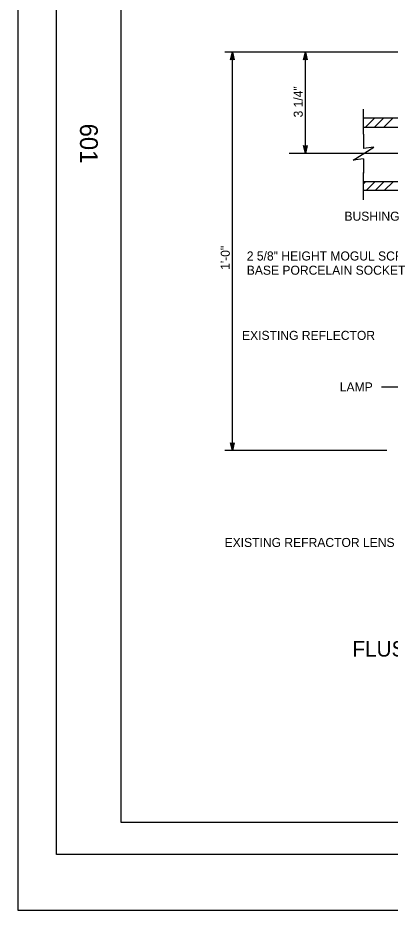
# Model space of a CAD drawing. Extents: x -894 to 866, y -472 to 714.
# Drawn here: x -894 to -606, y -472 to 219 of the extents above; entities that cross this region are included whole.
import ezdxf

# ---------------------------------------------------------------- set-up
doc = ezdxf.new("R2010")
doc.units = 0
for name, color, linetype in [('border_PLOTTING-ELEMENTS', 7, 'Continuous'), ('border_rw_22x34_Cut_Lines', 7, 'Continuous'), ('border_SHEET', 7, 'Continuous'), ('border_WITHIN-BORDER-anno', 7, 'Continuous'), ('es_DETAIL', 7, 'Continuous'), ('es_DETAIL-anno', 7, 'Continuous')]:
    doc.layers.add(name, color=color, linetype=linetype)

msp = doc.modelspace()

# ---------------------------------------------------------------- linework, layer by layer
at = {"layer": 'border_PLOTTING-ELEMENTS'}
for points in [[(-894.04, -472.44), (865.96, -472.44), (865.96, 713.56), (-894.04, 713.56)], [(-864.04, 670.56), (835.96, 670.56), (835.96, -429.44), (-864.04, -429.44)]]:
    msp.add_lwpolyline(points, close=True, dxfattribs=at)
at = {"layer": 'border_rw_22x34_Cut_Lines'}
msp.add_lwpolyline([(-864.04, 670.56), (835.96, 670.56), (835.96, -429.44), (-864.04, -429.44)], close=True, dxfattribs=at)
at = {"layer": 'border_SHEET'}
for p, q in [((-814.04, -404.44), (-814.04, 645.56)), ((810.96, -404.44), (-814.04, -404.44))]:
    msp.add_line(p, q, dxfattribs=at)
at = {"layer": 'es_DETAIL'}
for p, q in [((-626.45, 128.5), (-626.45, 148)), ((-596.45, 140.96), (-626.45, 140.96)), ((-625.04, 133.97), (-618.06, 140.96)), ((-617.97, 133.97), (-610.98, 140.96)), ((-610.9, 133.97), (-603.91, 140.96)), ((-626.45, 133.97), (-549.52, 133.97)), ((-626.45, 128.5), (-626.45, 117.5)), ((-626.45, 109.5), (-626.45, 98.5)), ((-626.45, 77.73), (-626.45, 98.91)), ((-626.45, 91.94), (-549.52, 91.94)), ((-626.45, 90.14), (-624.64, 91.94)), ((-624.56, 84.96), (-617.57, 91.94)), ((-617.49, 84.96), (-610.5, 91.94)), ((-610.42, 84.96), (-603.43, 91.94)), ((-596.45, 84.96), (-626.45, 84.96))]:
    msp.add_line(p, q, dxfattribs=at)
msp.add_lwpolyline([(-626.45, 109.5), (-634.45, 108.5), (-618.45, 118.5), (-626.45, 117.5)], dxfattribs=at)
at = {"layer": 'es_DETAIL-anno'}
for p, q in [((-522.02, 192.13), (-733.89, 192.13)), ((-729.35, 186.13), (-728.01, 192.13)), ((-728.01, 186.93), (-729.35, 186.13)), ((-728.99, 186.35), (-728.01, 190.75)), ((-728.63, 186.58), (-728.01, 189.37)), ((-728.29, 186.76), (-728.01, 187.99)), ((-728.01, -116.37), (-728.01, 192.13)), ((-728.01, 192.13), (-728.01, 192.13)), ((-728.01, 192.13), (-726.68, 186.13)), ((-728.01, 189.37), (-727.38, 186.55)), ((-728.01, 187.99), (-727.74, 186.78)), ((-726.68, 186.13), (-728.01, 186.93)), ((-728, 190.74), (-727.04, 186.37)), ((-672.88, 186.13), (-671.54, 192.13)), ((-671.54, 186.93), (-672.88, 186.13)), ((-672.52, 186.35), (-671.54, 190.75)), ((-672.16, 186.58), (-671.54, 189.37)), ((-671.82, 186.76), (-671.54, 187.99)), ((-671.54, 113.72), (-671.54, 192.13)), ((-671.54, 192.13), (-671.54, 192.13)), ((-671.54, 192.13), (-670.21, 186.13)), ((-671.54, 190.74), (-670.57, 186.37)), ((-671.54, 189.37), (-670.92, 186.55)), ((-671.54, 187.99), (-671.28, 186.78)), ((-670.21, 186.13), (-671.54, 186.93)), ((-729.35, 186.13), (-729.35, 186.13)), ((-726.68, 186.13), (-726.68, 186.13)), ((-672.88, 186.13), (-672.88, 186.13)), ((-670.21, 186.13), (-670.21, 186.13)), ((-671.54, 113.72), (-672.87, 119.72)), ((-672.87, 119.72), (-672.87, 119.72)), ((-672.87, 119.72), (-671.54, 118.92)), ((-671.54, 115.11), (-672.51, 119.48)), ((-671.54, 116.48), (-672.16, 119.31)), ((-671.54, 117.86), (-671.81, 119.07)), ((-671.54, 118.92), (-670.2, 119.72)), ((-670.2, 119.72), (-671.54, 113.72)), ((-670.56, 119.5), (-671.54, 115.1)), ((-670.92, 119.27), (-671.54, 116.48)), ((-671.26, 119.09), (-671.54, 117.86)), ((-670.2, 119.72), (-670.2, 119.72)), ((-671.54, 113.72), (-671.54, 113.72)), ((-612.52, -66.99), (-589.52, -66.99)), ((-728.01, -116.37), (-729.34, -110.37)), ((-729.34, -110.37), (-729.34, -110.37)), ((-729.34, -110.37), (-728.01, -111.17)), ((-728.01, -111.17), (-726.67, -110.37)), ((-726.67, -110.37), (-728.01, -116.37)), ((-727.02, -110.58), (-728.01, -114.98)), ((-726.67, -110.37), (-726.67, -110.37)), ((-608.38, -116.37), (-733.89, -116.37)), ((-728.01, -114.97), (-728.98, -110.6)), ((-728.01, -113.6), (-728.63, -110.78)), ((-728, -112.22), (-728.27, -111.01)), ((-727.38, -110.82), (-728.01, -113.6)), ((-728.01, -116.37), (-728.01, -116.37)), ((-727.73, -110.99), (-728, -112.22))]:
    msp.add_line(p, q, dxfattribs=at)
msp.add_lwpolyline([(-171.43, 113.72), (-684.08, 113.72)], dxfattribs=at)

# ---------------------------------------------------------------- texts
at = {"layer": 'border_WITHIN-BORDER-anno'}
msp.add_text('601', height=13.78, rotation=270, dxfattribs=at).set_placement((-845.95, 136.77))
at = {"layer": 'es_DETAIL-anno'}
for s, p in [('3 1/4"', (-673.55, 141.56)), ('1\'-0"', (-730.02, 23.51))]:
    msp.add_text(s, height=7, rotation=90, dxfattribs=at).set_placement(p)
for s, height, p in [('BUSHING', 7, (-641.26, 61.57)), ('2 5/8" HEIGHT MOGUL SCREW', 7, (-716.87, 30.76)), ('BASE PORCELAIN SOCKET', 7, (-716.87, 19.74)), ('EXISTING REFLECTOR', 7, (-720.56, -30.74)), ('LAMP', 7, (-644.88, -70.66)), ('EXISTING REFRACTOR LENS', 7, (-734.06, -191.14)), ('FLUSH-MOUNTED SOFFIT LUMINAIRE ASSEMBLY', 12, (-635.12, -276.01))]:
    msp.add_text(s, height=height, dxfattribs=at).set_placement(p)

doc.saveas('drawing.dxf')
